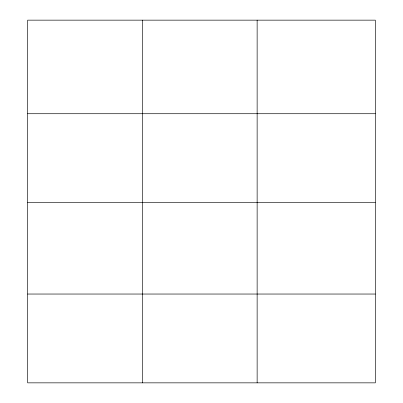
<?xml version="1.0" encoding="UTF-8"?>
<svg xmlns="http://www.w3.org/2000/svg" width="403" height="403" viewBox="0 0 403 403"><rect width="100%" height="100%" fill="white"/><g stroke="black" fill="none" stroke-linecap="round" stroke-linejoin="round"><path stroke-width="0.6" d="M375.359 202.533L375.359 20.15L27.641 20.15L27.641 382.85L375.359 382.85L375.359 202.533L27.641 202.533M27.641 113.722L375.359 113.722M27.641 294.039L375.359 294.039M257.134 20.15L257.134 382.85M142.385 20.15L142.385 382.85"/></g></svg>
